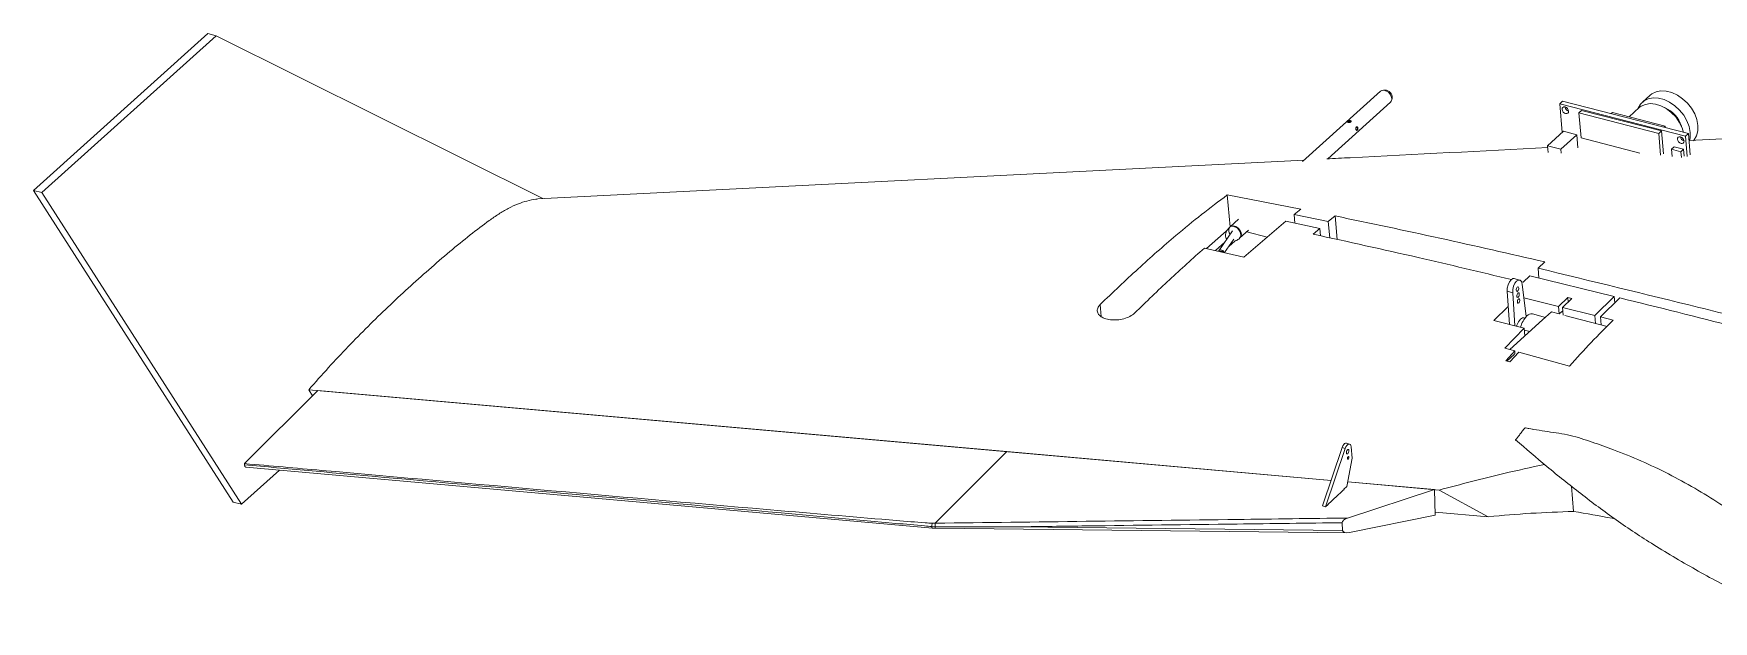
# Model space of a CAD drawing. Header units: inches. Extents: x 0 to 46.8, y 0 to 33.1.
# Drawn here: x 19.819 to 23.406, y 16.149 to 17.405 of the extents above; entities that cross this region are included whole.
import ezdxf

# ---------------------------------------------------------------- set-up
doc = ezdxf.new("R2010")
doc.units = ezdxf.units.IN
doc.header["$MEASUREMENT"] = 0

msp = doc.modelspace()

# ---------------------------------------------------------------- linework, layer by layer
at = {"color": 7, "linetype": 'Continuous', "lineweight": 15}
for p, q in [((19.8187, 17.0697), (20.1906, 17.4046)), ((19.8365, 17.0651), (20.2084, 17.4)), ((20.1906, 17.4046), (20.2084, 17.4)), ((20.2084, 17.4), (20.9062, 17.0521)), ((22.6954, 17.2813), (22.5287, 17.1312)), ((22.5825, 17.1371), (22.7166, 17.2579)), ((22.7014, 17.2839), (22.6987, 17.2831)), ((22.7187, 17.2609), (22.7197, 17.2635)), ((23.0841, 17.2604), (23.0779, 17.2548)), ((23.0841, 17.2604), (23.3527, 17.191)), ((23.2714, 17.2731), (23.2548, 17.2582)), ((23.0779, 17.2548), (23.3465, 17.1854)), ((23.0832, 17.1932), (23.0779, 17.2548)), ((23.119, 17.2355), (23.1248, 17.2407)), ((23.119, 17.2355), (23.1237, 17.1818)), ((23.2893, 17.1915), (23.119, 17.2355)), ((23.2951, 17.1967), (23.1248, 17.2407)), ((23.191, 17.2362), (23.188, 17.2336)), ((23.191, 17.2362), (23.3031, 17.2072)), ((23.2478, 17.2464), (23.2264, 17.2271)), ((22.6427, 17.2027), (22.6452, 17.2051)), ((23.0519, 17.165), (23.0863, 17.196)), ((23.0801, 17.1578), (23.1144, 17.1887)), ((23.1144, 17.1887), (23.0863, 17.196)), ((23.1168, 17.1606), (23.1144, 17.1887)), ((23.2893, 17.1915), (23.2951, 17.1967)), ((23.2933, 17.1449), (23.2893, 17.1915)), ((23.2993, 17.1478), (23.2951, 17.1967)), ((23.3031, 17.2072), (23.3002, 17.2045)), ((23.3031, 17.2072), (23.3034, 17.2037)), ((23.3527, 17.191), (23.3465, 17.1854)), ((23.3465, 17.1854), (23.3502, 17.1421)), ((23.3527, 17.191), (23.3566, 17.1454)), ((23.93, 17.2058), (23.3541, 17.1764)), ((23.0519, 17.165), (23.0531, 17.1509)), ((23.0801, 17.1578), (23.0519, 17.165)), ((23.0809, 17.1489), (23.0801, 17.1578)), ((23.1237, 17.1818), (23.249, 17.1494)), ((23.3166, 17.1575), (23.3224, 17.1627)), ((23.3366, 17.1523), (23.3166, 17.1575)), ((23.3166, 17.1575), (23.3179, 17.1421)), ((23.3424, 17.1575), (23.3224, 17.1627)), ((23.3366, 17.1523), (23.3424, 17.1575)), ((23.3377, 17.1397), (23.3366, 17.1523)), ((23.3436, 17.1429), (23.3424, 17.1575)), ((22.5325, 17.1346), (20.8956, 17.0516)), ((20.2449, 16.4039), (19.8187, 17.0697)), ((19.8187, 17.0697), (19.8365, 17.0651)), ((20.2627, 16.3992), (19.8365, 17.0651)), ((22.5253, 17.0298), (22.368, 17.06)), ((22.3739, 16.9918), (22.368, 17.06)), ((22.3919, 17.008), (22.374, 16.9918)), ((22.5107, 17.0183), (22.5253, 17.0298)), ((22.5107, 17.0183), (22.5838, 17.0033)), ((22.5107, 17.0183), (22.5123, 16.9998)), ((22.5984, 17.0151), (22.5838, 17.0033)), ((22.6027, 16.9649), (22.5984, 17.0151)), ((22.3717, 16.9884), (22.3239, 16.9453)), ((22.3794, 16.9836), (22.35, 16.9407)), ((22.374, 16.9918), (22.3729, 16.9909)), ((22.3951, 16.9684), (22.4131, 16.9845)), ((22.4034, 16.9274), (22.4928, 17.0039)), ((22.4532, 16.97), (22.4095, 16.9813)), ((22.566, 16.9885), (22.4928, 17.0039)), ((22.566, 16.9885), (22.5514, 16.9763)), ((22.566, 16.9885), (22.5673, 16.9728)), ((22.5868, 16.9684), (22.5838, 17.0033)), ((22.319, 16.9464), (22.4034, 16.9274)), ((22.3628, 16.9594), (22.3425, 16.9411)), ((22.3622, 16.9367), (22.3821, 16.9656)), ((22.3712, 16.9498), (22.385, 16.9621)), ((22.3941, 16.9674), (22.3951, 16.9684)), ((23.0319, 16.9035), (23.0463, 16.9168)), ((23.0319, 16.9035), (23.0337, 16.8822)), ((22.9924, 16.8781), (22.9805, 16.8812)), ((22.9961, 16.8743), (22.9998, 16.8734)), ((23.0064, 16.8), (22.9975, 16.8697)), ((22.9998, 16.8734), (23.0142, 16.887)), ((23.1944, 16.843), (23.0142, 16.887)), ((22.9776, 16.8512), (22.9657, 16.8543)), ((22.9705, 16.7836), (22.9657, 16.8543)), ((22.9824, 16.7806), (22.9776, 16.8512)), ((23.0756, 16.8217), (23.0013, 16.8402)), ((23.095, 16.8406), (23.0756, 16.8217)), ((23.0841, 16.8196), (23.1035, 16.8385)), ((23.1035, 16.8385), (23.095, 16.8406)), ((23.095, 16.8406), (23.0958, 16.8311)), ((23.1528, 16.8024), (23.1944, 16.843)), ((23.165, 16.7994), (23.2066, 16.84)), ((23.1944, 16.843), (23.1956, 16.8292)), ((22.9679, 16.8217), (22.9375, 16.792)), ((22.9375, 16.792), (23.0022, 16.7756)), ((22.9711, 16.7296), (23.0414, 16.7929)), ((23.0038, 16.7969), (23.0018, 16.7974)), ((23.0475, 16.7985), (23.0196, 16.8057)), ((23.0414, 16.7929), (23.0603, 16.81)), ((23.0603, 16.81), (23.077, 16.8057)), ((23.0756, 16.8217), (23.077, 16.8057)), ((23.077, 16.8057), (23.0847, 16.8126)), ((23.1528, 16.8024), (23.0841, 16.8196)), ((23.0841, 16.8196), (23.0854, 16.8035)), ((23.1791, 16.7793), (23.089, 16.8026)), ((23.1528, 16.8024), (23.1543, 16.7857)), ((23.1922, 16.7926), (23.165, 16.7994)), ((23.165, 16.7994), (23.1665, 16.7825)), ((23.0022, 16.7756), (22.9607, 16.7324)), ((23.0022, 16.7756), (23.0037, 16.759)), ((23.0138, 16.7681), (23.0026, 16.771)), ((22.9819, 16.7267), (22.9607, 16.7324)), ((22.9819, 16.7267), (22.9626, 16.7057)), ((22.9652, 16.705), (22.9817, 16.7199)), ((22.9711, 16.7034), (22.9904, 16.7244)), ((22.9819, 16.7267), (22.9824, 16.7205)), ((23.0987, 16.6946), (22.9904, 16.7244)), ((22.9626, 16.7057), (22.9711, 16.7034)), ((20.4257, 16.6423), (20.2694, 16.4862)), ((22.5895, 16.4502), (20.4065, 16.644)), ((20.4065, 16.644), (20.4144, 16.631)), ((21.8969, 16.5117), (20.4257, 16.6423)), ((23.0199, 16.5599), (23.0049, 16.5628)), ((21.8969, 16.5117), (21.744, 16.3589)), ((21.8969, 16.5117), (22.5895, 16.4502)), ((22.5711, 16.3957), (22.6133, 16.5204)), ((22.5778, 16.3939), (22.6201, 16.5186)), ((22.6133, 16.5204), (22.6201, 16.5186)), ((22.6291, 16.528), (22.6223, 16.5298)), ((22.6326, 16.5218), (22.6348, 16.4981)), ((20.3439, 16.4724), (20.2627, 16.3992)), ((20.2694, 16.4862), (20.2692, 16.4836)), ((20.2718, 16.4788), (21.7383, 16.3486)), ((22.6348, 16.4981), (22.6233, 16.4372)), ((22.6233, 16.4372), (22.6171, 16.4313)), ((22.6171, 16.4313), (22.6171, 16.4308)), ((22.6171, 16.4312), (22.6174, 16.4311)), ((22.8107, 16.4305), (22.625, 16.3699)), ((22.6252, 16.447), (22.8107, 16.4305)), ((22.8207, 16.4297), (22.6252, 16.447)), ((22.8123, 16.3757), (22.8107, 16.4305)), ((23.1075, 16.384), (23.1028, 16.4381)), ((20.2449, 16.4039), (20.2627, 16.3992)), ((22.5711, 16.3957), (22.5778, 16.3939)), ((22.5831, 16.3989), (22.5778, 16.3939)), ((22.5828, 16.3986), (22.5828, 16.3986)), ((22.5831, 16.3988), (22.5831, 16.3989)), ((22.8207, 16.4297), (22.9255, 16.3727)), ((22.6135, 16.36), (22.614, 16.3435)), ((22.6289, 16.3391), (22.8123, 16.3757)), ((22.9255, 16.3727), (22.8121, 16.3827)), ((21.7369, 16.3516), (21.7369, 16.3516)), ((21.7443, 16.3512), (21.7369, 16.3516)), ((21.7444, 16.3512), (21.7443, 16.3512)), ((21.745, 16.3483), (22.6232, 16.3385)), ((22.614, 16.3435), (21.9221, 16.3512))]:
    msp.add_line(p, q, dxfattribs=at)
at = {"color": 8, "linetype": 'Continuous', "lineweight": 15}
msp.add_line((22.0989, 16.8003), (22.0967, 16.826), dxfattribs=at)
at = {"color": 7, "linetype": 'Continuous', "lineweight": 15, "flags": 128}
for points in [[(22.719, 17.2684), (22.7167, 17.2738), (22.7128, 17.2786), (22.7079, 17.2819), (22.7026, 17.2835), (22.6979, 17.2829), (22.6954, 17.2813)], [(22.7195, 17.2637), (22.7203, 17.2656), (22.72, 17.2704)], [(23.2454, 17.2442), (23.2457, 17.2451), (23.2508, 17.2539), (23.258, 17.2607), (23.267, 17.2653), (23.2775, 17.2673), (23.2889, 17.2668), (23.3008, 17.2638), (23.3126, 17.2583), (23.3239, 17.2506), (23.3341, 17.241), (23.3428, 17.2301), (23.3497, 17.2182), (23.3543, 17.2059), (23.3566, 17.1936), (23.3564, 17.182), (23.3551, 17.1759)], [(23.2714, 17.2731), (23.2745, 17.2756), (23.2836, 17.2802), (23.294, 17.2822), (23.3054, 17.2817), (23.3173, 17.2786), (23.3292, 17.2732), (23.3404, 17.2655), (23.3507, 17.2559), (23.3594, 17.245), (23.3662, 17.2331), (23.3709, 17.2208), (23.3731, 17.2085), (23.3729, 17.1969), (23.3702, 17.1865), (23.3652, 17.1777), (23.3637, 17.1759)], [(23.097, 17.239), (23.0967, 17.2364), (23.0954, 17.2345), (23.0932, 17.2336), (23.0906, 17.2338), (23.0879, 17.235), (23.0854, 17.2371), (23.0837, 17.2398), (23.083, 17.2426), (23.0833, 17.2452), (23.0846, 17.2471), (23.0867, 17.248), (23.0894, 17.2479), (23.0921, 17.2466), (23.0945, 17.2445), (23.0962, 17.2418), (23.097, 17.239)], [(23.2478, 17.2464), (23.2519, 17.2495), (23.2609, 17.2535), (23.2712, 17.255), (23.2825, 17.254), (23.294, 17.2504), (23.3054, 17.2444), (23.3161, 17.2363), (23.3256, 17.2265), (23.3333, 17.2154), (23.3391, 17.2036), (23.3421, 17.1937)], [(23.3294, 17.1789), (23.3297, 17.1815), (23.331, 17.1834), (23.3332, 17.1843), (23.3358, 17.1841), (23.3385, 17.1829), (23.3409, 17.1808), (23.3426, 17.1781), (23.3434, 17.1753), (23.3431, 17.1727), (23.3418, 17.1708), (23.3396, 17.1699), (23.337, 17.17), (23.3343, 17.1713), (23.3319, 17.1734), (23.3302, 17.1761), (23.3294, 17.1789)], [(22.3976, 16.9789), (22.3953, 16.9843), (22.3914, 16.9891), (22.3864, 16.9925), (22.3812, 16.994), (22.3765, 16.9934), (22.374, 16.9918)], [(22.3976, 16.9789), (22.3953, 16.9843), (22.3914, 16.9891), (22.3864, 16.9925), (22.3812, 16.994), (22.3765, 16.9934), (22.374, 16.9918)], [(22.3609, 16.937), (22.3608, 16.9374), (22.3599, 16.9395), (22.3582, 16.9412), (22.3561, 16.9423), (22.3538, 16.9427), (22.3517, 16.9422), (22.3502, 16.9409), (22.3495, 16.9396)], [(22.3583, 16.9373), (22.3577, 16.9385), (22.3568, 16.9394), (22.3557, 16.94), (22.3544, 16.9402), (22.3533, 16.94), (22.3524, 16.9393), (22.3523, 16.9392)], [(22.9805, 16.8812), (22.978, 16.8812), (22.9742, 16.8789), (22.9706, 16.8743), (22.9677, 16.868), (22.966, 16.861), (22.9657, 16.8543)], [(22.9975, 16.8697), (22.996, 16.8748), (22.9933, 16.8778), (22.9898, 16.8781), (22.986, 16.8758), (22.9824, 16.8712), (22.9796, 16.8649), (22.9779, 16.8579), (22.9776, 16.8512)], [(22.9851, 16.8563), (22.9851, 16.8581), (22.9855, 16.86), (22.9863, 16.8617), (22.9873, 16.863), (22.9883, 16.8636), (22.9892, 16.8634), (22.9899, 16.8626), (22.9903, 16.8612), (22.9903, 16.8594), (22.9898, 16.8575), (22.9891, 16.8558), (22.9881, 16.8545), (22.9871, 16.8539), (22.9861, 16.854), (22.9854, 16.8549), (22.9851, 16.8563)], [(22.9863, 16.8436), (22.9863, 16.8454), (22.9868, 16.8473), (22.9875, 16.849), (22.9885, 16.8503), (22.9895, 16.8509), (22.9905, 16.8508), (22.9912, 16.8499), (22.9915, 16.8485), (22.9915, 16.8467), (22.9911, 16.8448), (22.9903, 16.8431), (22.9893, 16.8418), (22.9883, 16.8412), (22.9874, 16.8414), (22.9867, 16.8422), (22.9863, 16.8436)], [(22.9875, 16.8309), (22.9876, 16.8328), (22.988, 16.8347), (22.9888, 16.8364), (22.9897, 16.8376), (22.9908, 16.8382), (22.9917, 16.8381), (22.9924, 16.8373), (22.9928, 16.8358), (22.9927, 16.834), (22.9923, 16.8321), (22.9915, 16.8304), (22.9906, 16.8292), (22.9895, 16.8285), (22.9886, 16.8287), (22.9879, 16.8295), (22.9875, 16.8309)], [(22.9855, 16.7798), (22.9861, 16.7816), (22.9896, 16.789), (22.9939, 16.7945), (22.9985, 16.7973), (23.0018, 16.7974)], [(22.6133, 16.5204), (22.6148, 16.5238), (22.6166, 16.5267), (22.6186, 16.5288), (22.6206, 16.5298), (22.6223, 16.5298)], [(22.6201, 16.5186), (22.6215, 16.522), (22.6233, 16.5249), (22.6253, 16.5269), (22.6274, 16.528), (22.6293, 16.528), (22.6308, 16.5268), (22.632, 16.5247), (22.6326, 16.5218)], [(22.6254, 16.5073), (22.6244, 16.5067), (22.6234, 16.5068), (22.6227, 16.5076), (22.6224, 16.509), (22.6224, 16.5108), (22.6229, 16.5127), (22.6236, 16.5144), (22.6246, 16.5157), (22.6256, 16.5163), (22.6266, 16.5162), (22.6273, 16.5154), (22.6276, 16.514), (22.6276, 16.5122), (22.6271, 16.5103), (22.6264, 16.5086), (22.6254, 16.5073)], [(22.6265, 16.4958), (22.6259, 16.4954), (22.6253, 16.4955), (22.6249, 16.496), (22.6247, 16.4968), (22.6247, 16.4979), (22.625, 16.499), (22.6254, 16.5), (22.626, 16.5008), (22.6266, 16.5012), (22.6272, 16.5011), (22.6276, 16.5006), (22.6278, 16.4998), (22.6278, 16.4987), (22.6275, 16.4976), (22.6271, 16.4965), (22.6265, 16.4958)]]:
    msp.add_lwpolyline(points, dxfattribs=at)
at = {"color": 8, "linetype": 'Continuous', "lineweight": 15, "flags": 128}
for points in [[(22.3965, 16.978), (22.3942, 16.9834), (22.3903, 16.9881), (22.3854, 16.9915), (22.3802, 16.993), (22.3754, 16.9924), (22.3729, 16.9909)], [(21.7383, 16.3486), (21.7381, 16.3486), (21.7378, 16.3489), (21.7375, 16.3493), (21.7373, 16.3499), (21.737, 16.3507), (21.7369, 16.3516)]]:
    msp.add_lwpolyline(points, dxfattribs=at)
at = {"color": 7, "linetype": 'Continuous', "lineweight": 15}
for centre, radius, start, end in [((22.7039, 17.2676), 0.0164, 9.821, 98.7616), ((22.7094, 17.2651), 0.0102, 314.8463, 19.0042), ((23.0996, 17.2495), 0.0106, 188.7434, 255.2726), ((23.2784, 17.1891), 0.062, 16.4487, 67.5669), ((23.3461, 17.1858), 0.0106, 188.7868, 254.4929), ((22.3857, 16.984), 0.0144, 153.0724, 215.6636), ((22.3879, 16.9756), 0.0102, 314.8463, 19.0042), ((23.0482, 16.7631), 0.0557, 136.2478, 164.8993), ((23.0174, 16.7937), 0.0123, 79.2455, 139.8168), ((21.7586, 16.3508), 0.0217, 158.3553, 177.8756), ((21.7924, 16.3531), 0.0481, 173.0928, 182.244)]:
    msp.add_arc(centre, radius, start, end, dxfattribs=at)
at = {"color": 8, "linetype": 'Continuous', "lineweight": 15}
for centre, radius, start, end in [((22.3869, 16.9746), 0.0102, 314.8831, 19.0019), ((21.7496, 16.3507), 0.00521, 174.2875, 207.8357)]:
    msp.add_arc(centre, radius, start, end, dxfattribs=at)
at = {"color": 7, "linetype": 'Continuous', "lineweight": 15}
for centre, major_axis, ratio, start_param, end_param in [((20.2732, 16.4867), (0.00162, 0.00788), 0.4725, 2.080226, 3.195753), ((22.6286, 16.3464), (0.0145, 0.0037), 0.483516, 3.034222, 4.605018)]:
    msp.add_ellipse(centre, major_axis=major_axis, ratio=ratio, start_param=start_param, end_param=end_param, dxfattribs=at)
for points, knots in [([(22.6254, 17.2166), (22.6257, 17.2168), (22.6262, 17.2173), (22.6273, 17.2179), (22.6286, 17.2184), (22.6299, 17.2187), (22.631, 17.2187), (22.6319, 17.2183), (22.6325, 17.2177), (22.6326, 17.217), (22.6323, 17.2163), (22.6316, 17.2156), (22.6305, 17.2152), (22.6292, 17.2149), (22.6278, 17.2148), (22.6266, 17.2148), (22.6256, 17.215), (22.6249, 17.2152), (22.6247, 17.2156), (22.6248, 17.2161), (22.6252, 17.2164), (22.6254, 17.2166)], [0, 0, 0, 0, 0.052508, 0.104973, 0.15851, 0.2128, 0.265949, 0.317903, 0.370346, 0.424243, 0.478395, 0.531078, 0.582888, 0.635746, 0.689951, 0.743742, 0.796043, 0.848065, 0.901373, 0.955673, 1, 1, 1, 1]), ([(22.6325, 17.2168), (22.6323, 17.2169), (22.632, 17.2173), (22.6312, 17.2175), (22.63, 17.2175), (22.6287, 17.2172), (22.6275, 17.2167), (22.6264, 17.216), (22.6259, 17.2156), (22.6257, 17.2154)], [0, 0, 0, 0, 0.104701, 0.259447, 0.409147, 0.557723, 0.710484, 0.866852, 1, 1, 1, 1]), ([(22.647, 17.2036), (22.6471, 17.2032), (22.6472, 17.2024), (22.647, 17.201), (22.6465, 17.1998), (22.6459, 17.1987), (22.6452, 17.198), (22.6445, 17.1977), (22.6439, 17.1978), (22.6434, 17.1983), (22.643, 17.1993), (22.6427, 17.2005), (22.6426, 17.2018), (22.6426, 17.2032), (22.643, 17.2043), (22.6436, 17.2052), (22.6443, 17.2057), (22.6452, 17.2058), (22.6461, 17.2054), (22.6467, 17.2046), (22.6469, 17.2039), (22.647, 17.2036)], [0, 0, 0, 0, 0.052539, 0.105039, 0.158536, 0.212835, 0.266009, 0.31787, 0.37028, 0.424219, 0.478337, 0.531032, 0.582937, 0.635793, 0.68997, 0.743806, 0.796058, 0.847998, 0.901333, 0.955637, 1, 1, 1, 1]), ([(22.6438, 17.198), (22.6439, 17.1981), (22.6442, 17.1982), (22.6449, 17.1989), (22.6455, 17.2), (22.646, 17.2013), (22.6462, 17.2026), (22.646, 17.2033), (22.646, 17.2037)], [0, 0, 0, 0, 0.109785, 0.28956, 0.467807, 0.651664, 0.839727, 1, 1, 1, 1]), ([(22.646, 17.2037), (22.6458, 17.2041), (22.6456, 17.2048), (22.645, 17.2054), (22.6445, 17.2056), (22.6444, 17.2056)], [0, 0, 0, 0, 0.39228, 0.784217, 1, 1, 1, 1]), ([(23.0523, 17.161), (22.9118, 17.1539), (22.7544, 17.1458), (22.5971, 17.1379), (22.5803, 17.137)], [0, 0, 0, 0, 0.8930507, 1, 1, 1, 1]), ([(20.8958, 17.0514), (20.8944, 17.0513), (20.8866, 17.051), (20.8726, 17.0473), (20.8529, 17.0411), (20.8328, 17.0319), (20.8121, 17.0196), (20.785, 17.0006), (20.7502, 16.9741), (20.7071, 16.9389), (20.6629, 16.9007), (20.6188, 16.8611), (20.5755, 16.8209), (20.5328, 16.7794), (20.4906, 16.7363), (20.4483, 16.6914), (20.4205, 16.6598), (20.4065, 16.644)], [0, 0, 0, 0, 0.00902, 0.049827, 0.086749, 0.130739, 0.171652, 0.212209, 0.294517, 0.382275, 0.473619, 0.563139, 0.651597, 0.737997, 0.825425, 0.912428, 1, 1, 1, 1]), ([(22.368, 17.06), (22.3497, 17.0462), (22.3131, 17.0188), (22.2495, 16.9665), (22.1773, 16.9031), (22.1236, 16.8517), (22.0967, 16.826)], [0, 0, 0, 0, 0.200959, 0.402128, 0.700849, 1, 1, 1, 1]), ([(23.0463, 16.9168), (22.9716, 16.934), (22.822, 16.9684), (22.6729, 16.9995), (22.5984, 17.0151)], [0, 0, 0, 0, 0.4999511, 1, 1, 1, 1]), ([(22.3729, 16.9908), (22.3711, 16.9889), (22.3677, 16.9854), (22.3649, 16.9791), (22.3641, 16.9738), (22.3647, 16.97), (22.3657, 16.9671), (22.3669, 16.9656), (22.3675, 16.9648)], [0, 0, 0, 0, 0.275892, 0.517213, 0.7086, 0.812312, 0.90377, 1, 1, 1, 1]), ([(22.5514, 16.9763), (22.6261, 16.9599), (22.7671, 16.929), (22.9084, 16.8952), (22.975, 16.8793)], [0, 0, 0, 0, 0.529231, 1, 1, 1, 1]), ([(22.1702, 16.8078), (22.1949, 16.8318), (22.2444, 16.8798), (22.2941, 16.9242), (22.319, 16.9464)], [0, 0, 0, 0, 0.499812, 1, 1, 1, 1]), ([(22.385, 16.9621), (22.3858, 16.9624), (22.3891, 16.9634), (22.3922, 16.9653), (22.394, 16.9674), (22.3941, 16.9675)], [0, 0, 0, 0, 0.241322, 0.956613, 1, 1, 1, 1]), ([(23.0319, 16.9035), (23.1462, 16.8758), (23.3176, 16.8343), (23.5463, 16.7769), (23.6608, 16.7469), (23.718, 16.7319)], [0, 0, 0, 0, 0.499956, 0.74998, 1, 1, 1, 1]), ([(22.0967, 16.826), (22.0946, 16.8234), (22.0903, 16.8183), (22.0898, 16.8102), (22.094, 16.8028), (22.1027, 16.797), (22.1149, 16.7934), (22.1291, 16.7925), (22.1439, 16.7944), (22.1574, 16.7989), (22.1659, 16.8038), (22.1694, 16.807), (22.1702, 16.8078)], [0, 0, 0, 0, 0.107427, 0.214856, 0.322249, 0.429579, 0.536837, 0.644047, 0.751293, 0.858668, 0.966176, 1, 1, 1, 1]), ([(23.7005, 16.7132), (23.6181, 16.7351), (23.4533, 16.779), (23.2888, 16.8197), (23.2066, 16.84)], [0, 0, 0, 0, 0.49995, 1, 1, 1, 1]), ([(23.1922, 16.7926), (23.1765, 16.7769), (23.1452, 16.7456), (23.1142, 16.7116), (23.0987, 16.6946)], [0, 0, 0, 0, 0.499689, 1, 1, 1, 1]), ([(23.0042, 16.5625), (23.0041, 16.5624), (23.0038, 16.5622), (23.0032, 16.5616), (23.0025, 16.5609), (23.0017, 16.56), (23, 16.558), (22.9972, 16.5543), (22.9939, 16.55), (22.9909, 16.5461), (22.9894, 16.5442), (22.9887, 16.5433), (22.9879, 16.5423), (22.9868, 16.5409), (22.9855, 16.5391), (22.9842, 16.5375), (22.9833, 16.5364), (22.9831, 16.5361), (22.983, 16.536), (22.9829, 16.5359), (22.983, 16.5359), (22.9831, 16.5361), (22.9834, 16.5363), (22.9837, 16.5366), (22.9838, 16.5367)], [0, 0, 0, 0, 0.022719, 0.04562, 0.066629, 0.084474, 0.115751, 0.241173, 0.487334, 0.610394, 0.671925, 0.70269, 0.718073, 0.779607, 0.851394, 0.92387, 0.943944, 0.95099, 0.958103, 0.962656, 0.967209, 0.974841, 0.988098, 1, 1, 1, 1]), ([(23.0048, 16.5627), (23.0048, 16.5628), (23.0049, 16.563), (23.0045, 16.5627), (23.0042, 16.5625)], [0, 0, 0, 0, 0.375127, 1, 1, 1, 1]), ([(23.6505, 16.1962), (23.6392, 16.2065), (23.6169, 16.2266), (23.5835, 16.2578), (23.5507, 16.2904), (23.5131, 16.3251), (23.4719, 16.3642), (23.4203, 16.4012), (23.3662, 16.434), (23.3099, 16.4648), (23.2523, 16.4923), (23.1972, 16.5145), (23.147, 16.5322), (23.0994, 16.5482), (23.0525, 16.5539), (23.0203, 16.5597), (23.0042, 16.5625)], [0, 0, 0, 0, 0.063104, 0.124028, 0.182738, 0.241801, 0.321097, 0.401051, 0.482097, 0.564175, 0.647577, 0.732327, 0.796957, 0.862495, 0.931256, 1, 1, 1, 1]), ([(22.9838, 16.5367), (23.0059, 16.5177), (23.0517, 16.4784), (23.1233, 16.421), (23.1988, 16.3646), (23.2672, 16.3195), (23.3261, 16.2839), (23.374, 16.2562), (23.4224, 16.2299), (23.4733, 16.2059), (23.5266, 16.1898), (23.5666, 16.1681), (23.5875, 16.1531), (23.5931, 16.1491)], [0, 0, 0, 0, 0.117398, 0.242974, 0.372374, 0.50507, 0.582109, 0.660047, 0.738561, 0.817491, 0.896828, 0.972509, 1, 1, 1, 1]), ([(21.7369, 16.3516), (21.7318, 16.352), (21.7063, 16.3544), (21.5989, 16.3641), (21.2055, 16.3997), (20.7418, 16.4413), (20.3599, 16.4754), (20.2692, 16.4836)], [0, 0, 0, 0, 0.010394, 0.0521786, 0.2193174, 0.8145665, 1, 1, 1, 1]), ([(21.7384, 16.3588), (21.7332, 16.3591), (21.7074, 16.3608), (21.5997, 16.3697), (21.1697, 16.4063), (20.7061, 16.4476), (20.3242, 16.4814), (20.2694, 16.4862)], [0, 0, 0, 0, 0.010449, 0.052238, 0.219386, 0.88797, 1, 1, 1, 1]), ([(23.0455, 16.4844), (23.0166, 16.4781), (22.9413, 16.4617), (22.8667, 16.4419), (22.8207, 16.4297)], [0, 0, 0, 0, 0.383832, 1, 1, 1, 1]), ([(22.6174, 16.4311), (22.6097, 16.4239), (22.5981, 16.413), (22.5866, 16.4022), (22.5828, 16.3986)], [0, 0, 0, 0, 0.668705, 1, 1, 1, 1]), ([(21.744, 16.3589), (21.744, 16.3589), (21.744, 16.3589), (21.7439, 16.3589), (21.7435, 16.3588), (21.7419, 16.3587), (21.7401, 16.3587), (21.7386, 16.3588), (21.7384, 16.3588)], [0, 0, 0, 0, 0.004578, 0.015081, 0.05586, 0.217687, 0.864946, 1, 1, 1, 1]), ([(21.7447, 16.3589), (21.7444, 16.3589), (21.7442, 16.3589), (21.744, 16.3589), (21.744, 16.3589)], [0, 0, 0, 0, 0.999203, 1, 1, 1, 1]), ([(22.625, 16.3699), (22.5463, 16.3689), (22.3603, 16.3665), (22.0669, 16.3629), (21.8521, 16.3602), (21.7447, 16.3589)], [0, 0, 0, 0, 0.268037, 0.634018, 1, 1, 1, 1]), ([(21.9221, 16.3512), (21.9702, 16.3518), (22.1258, 16.3538), (22.3563, 16.3567), (22.5386, 16.359), (22.6135, 16.36)], [0, 0, 0, 0, 0.209101, 0.675078, 1, 1, 1, 1]), ([(22.6135, 16.36), (22.6135, 16.3605), (22.6136, 16.3615), (22.6146, 16.3634), (22.6169, 16.3658), (22.6205, 16.3682), (22.6236, 16.3693), (22.625, 16.3699)], [0, 0, 0, 0, 0.089262, 0.20077, 0.376781, 0.70417, 1, 1, 1, 1]), ([(22.9255, 16.3727), (22.9559, 16.3754), (23.0166, 16.3808), (23.0772, 16.3829), (23.1075, 16.384)], [0, 0, 0, 0, 0.499716, 1, 1, 1, 1]), ([(23.1075, 16.384), (23.1349, 16.3794), (23.1642, 16.3745), (23.1936, 16.3686), (23.1954, 16.3682)], [0, 0, 0, 0, 0.937411, 1, 1, 1, 1]), ([(21.7383, 16.3486), (21.7399, 16.3485), (21.7422, 16.3483), (21.7444, 16.3483), (21.745, 16.3483)], [0, 0, 0, 0, 0.7486381, 1, 1, 1, 1]), ([(21.9221, 16.3512), (21.9219, 16.3512), (21.9165, 16.3512), (21.8899, 16.3512), (21.8308, 16.3512), (21.777, 16.3512), (21.7444, 16.3512)], [0, 0, 0, 0, 0.001761, 0.09133, 0.449604, 1, 1, 1, 1])]:
    msp.add_open_spline(points, degree=3, knots=knots, dxfattribs=at)

doc.saveas('drawing.dxf')
